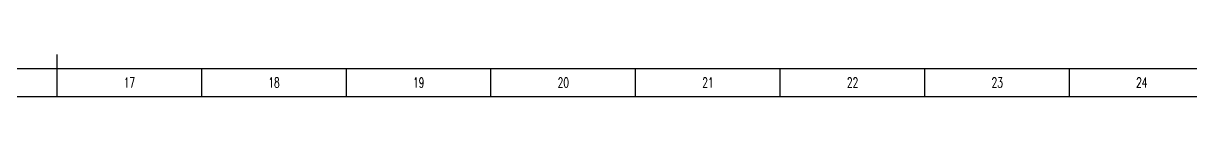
# Model space of a CAD drawing. Header units: millimetres. Extents: x 0 to 1635, y 0 to 841.
# Drawn here: x 805.6 to 1218, y 0 to 15 of the extents above; entities that cross this region are included whole.
import ezdxf
from ezdxf.enums import TextEntityAlignment as Align

# ---------------------------------------------------------------- set-up
doc = ezdxf.new("R2010")
doc.units = ezdxf.units.MM
doc.layers.add('PDM_Title', color=7, linetype='Continuous')
doc.styles.add('HZ', font='TXT.SHX', dxfattribs={"width": 0.667, "bigfont": 'HZTXT.SHX'})

# ---------------------------------------------------------------- blocks, each defined once
blk = doc.blocks.new('FitPDM_DWGFrame')
at = {"layer": 'PDM_Title', "color": 0}
for p, q in [((817.5, 0), (817.5, 15)), ((25, 10), (1625, 10))]:
    blk.add_line(p, q, dxfattribs=at)
at = {"layer": 'PDM_Title', "color": 2}
for p, q in [((868.59, 0), (868.59, 10)), ((919.69, 0), (919.69, 10)), ((970.78, 0), (970.78, 10)), ((1021.88, 0), (1021.88, 10)), ((1072.97, 0), (1072.97, 10)), ((1124.06, 0), (1124.06, 10)), ((1175.16, 0), (1175.16, 10)), ((0, 0), (1635, 0))]:
    blk.add_line(p, q, dxfattribs=at)
at = {"layer": 'PDM_Title', "color": 2, "style": 'HZ', "width": 0.667}
for s, p in [('17', (843.05, 5)), ('18', (894.14, 5)), ('19', (945.23, 5)), ('20', (996.33, 5)), ('21', (1047.42, 5)), ('22', (1098.52, 5)), ('23', (1149.61, 5)), ('24', (1200.7, 5))]:
    blk.add_text(s, height=3.5, dxfattribs=at).set_placement(p, align=Align.MIDDLE_CENTER)

msp = doc.modelspace()

# ---------------------------------------------------------------- block references
at = {"layer": 'PDM_Title'}
msp.add_blockref('FitPDM_DWGFrame', (0, 0), dxfattribs=at)

doc.saveas('drawing.dxf')
